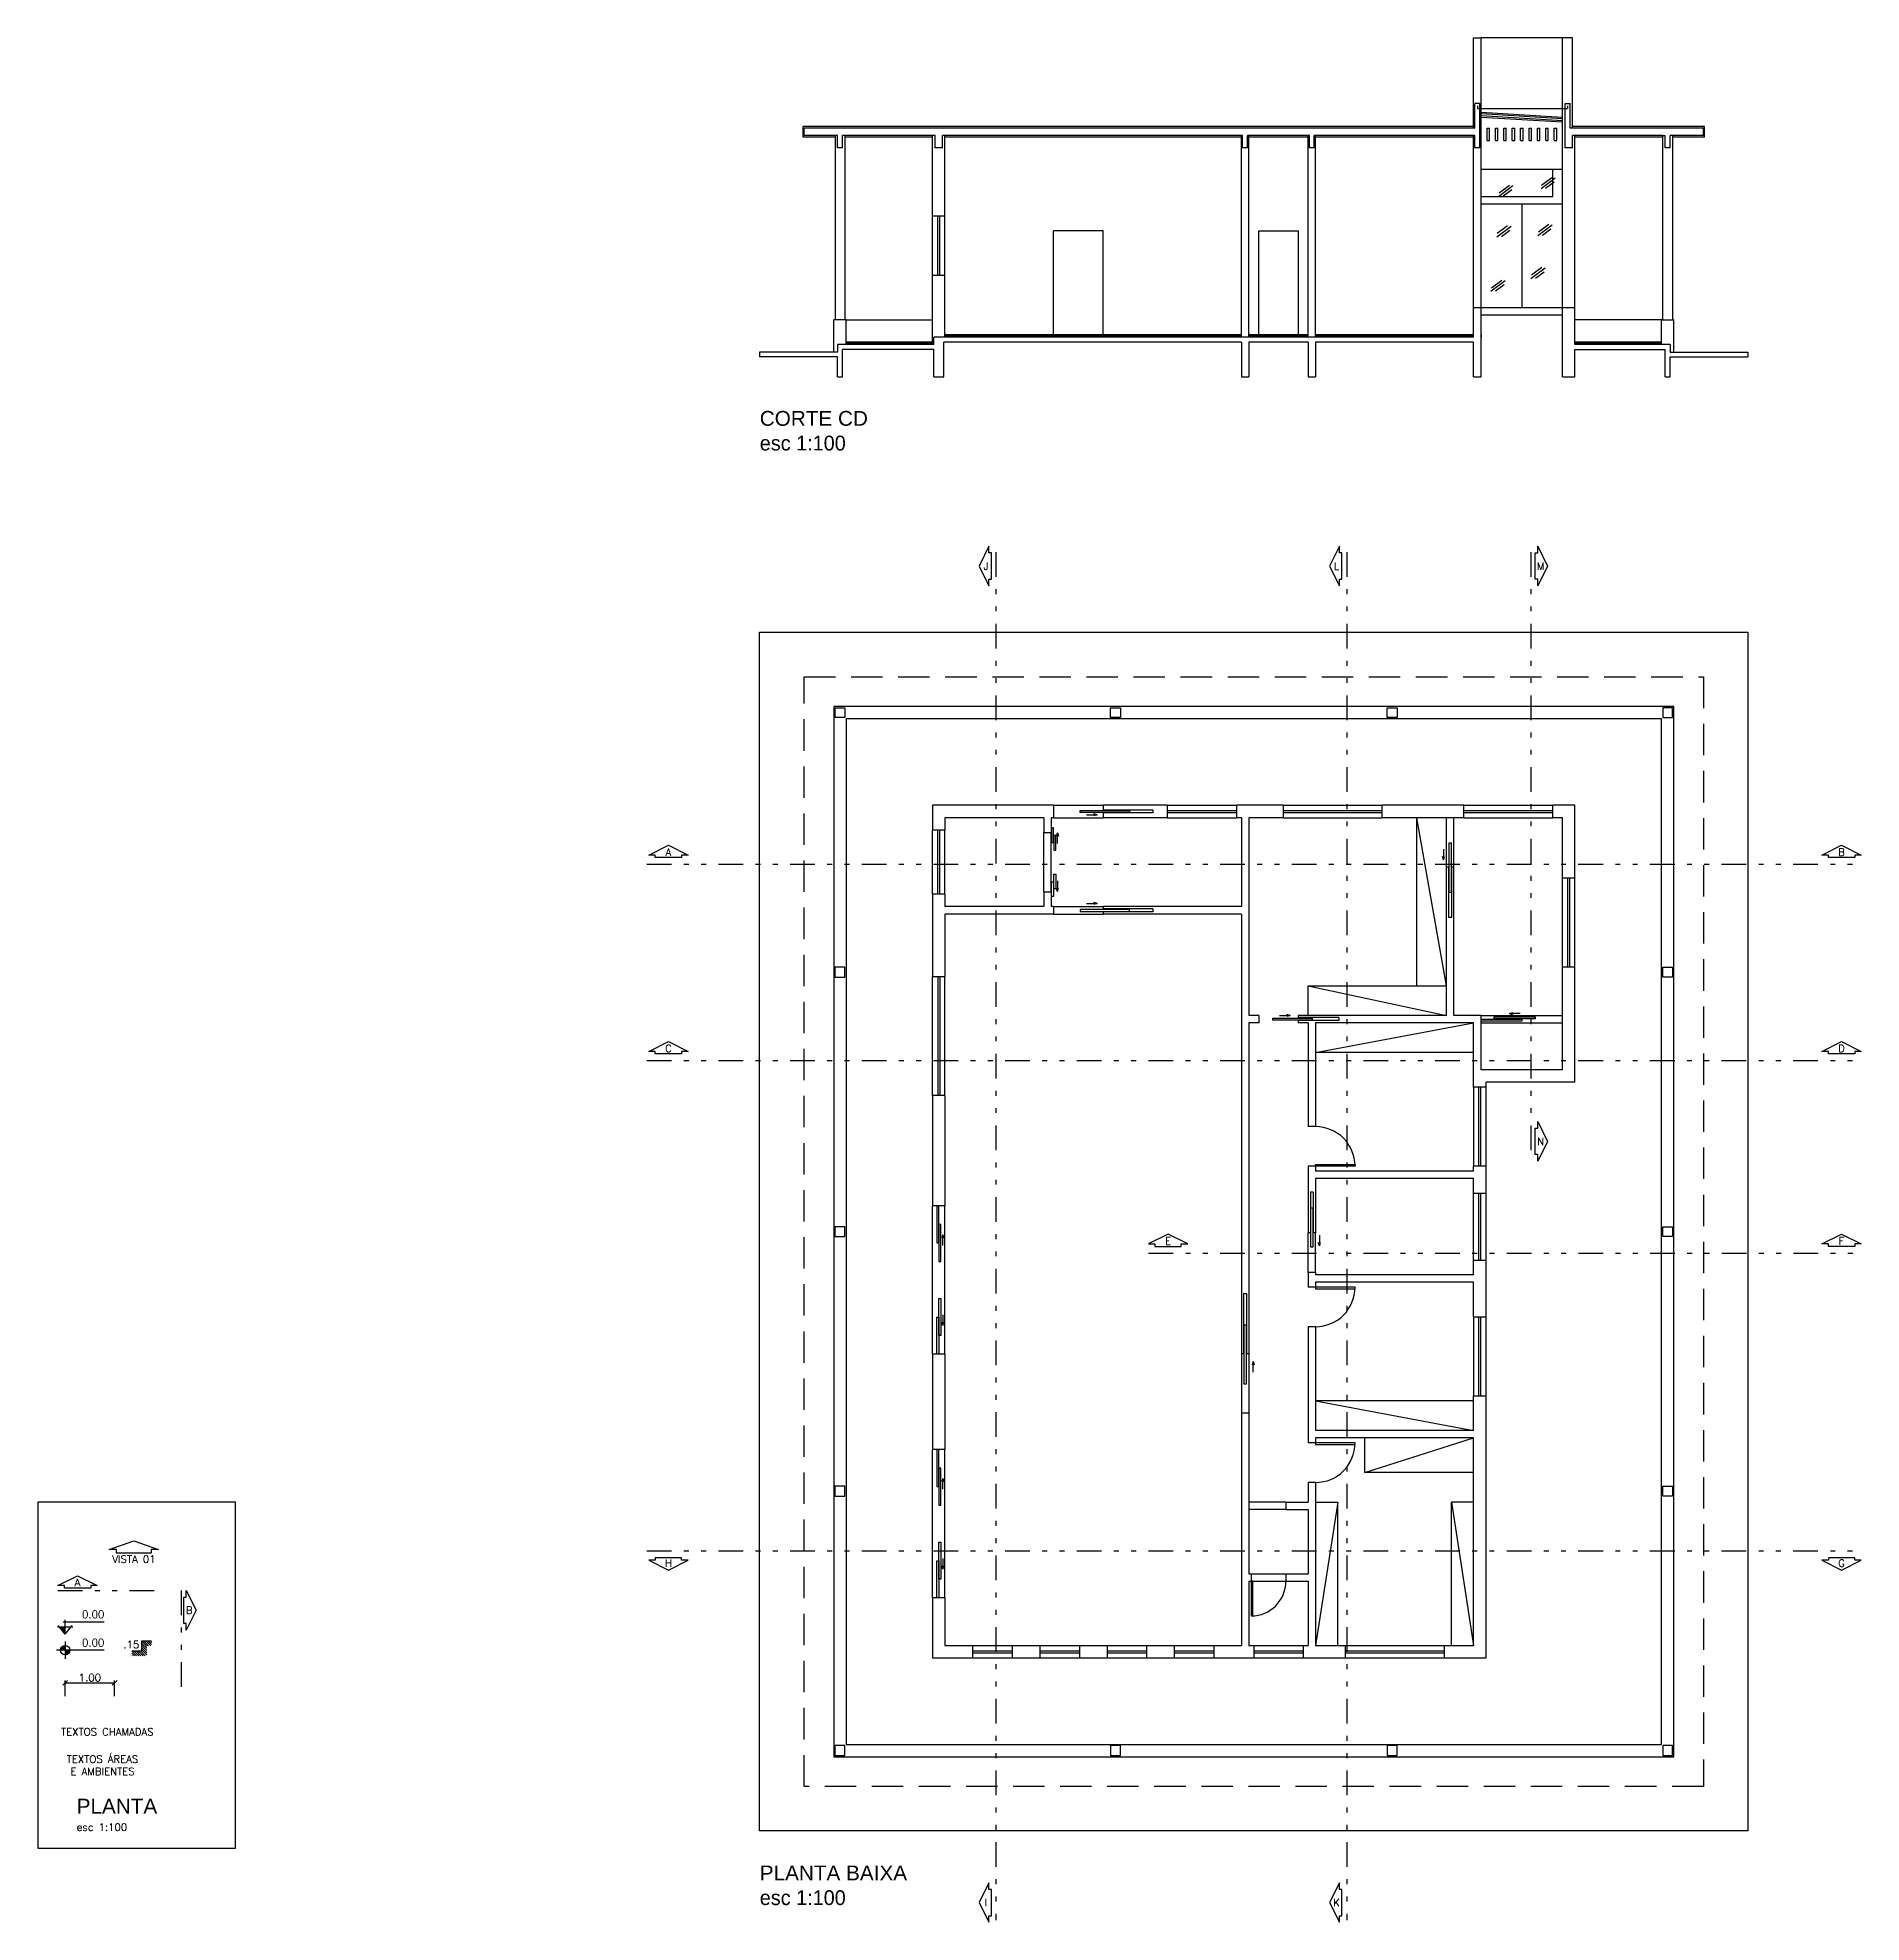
# Model space of a CAD drawing. Header units: millimetres. Extents: x 585.9 to 622.8, y 547.4 to 585.5.
import ezdxf

# ---------------------------------------------------------------- set-up
doc = ezdxf.new("R2010")
doc.units = ezdxf.units.MM
doc.linetypes.add('DIVIDE', pattern=[1.25, 0.5, -0.25, 0, -0.25, 0, -0.25])
doc.linetypes.add('HIDDEN', pattern=[9.525, 6.35, -3.175])
for name, color, linetype in [('ARQ 01', 1, 'Continuous'), ('ARQ 02', 2, 'Continuous'), ('ARQ ESQ1', 1, 'Continuous'), ('ARQ ESQ2', 2, 'Continuous'), ('ARQ-ALVENARIA', 4, 'Continuous'), ('ARQ-COBERTURA', 13, 'Continuous'), ('ARQ-COTAS', 30, 'Continuous'), ('ARQ-ESQ-01', 1, 'Continuous'), ('ARQ-ESQ-02', 2, 'Continuous'), ('ARQ-ESTRUTURA', 6, 'Continuous'), ('ARQ-LINHA-01', 1, 'Continuous'), ('ARQ-LINHA-02', 2, 'Continuous'), ('ARQ-LINHA-06', 6, 'Continuous'), ('ARQ-LINHACORTE', 3, 'DIVIDE'), ('ARQ-MUROS', 17, 'Continuous'), ('ARQ-MÓVEIS', 170, 'Continuous'), ('ARQ-NIVEL', 1, 'Continuous'), ('ARQ-PAISAGISMO', 94, 'Continuous'), ('ARQ-PISO', 8, 'Continuous'), ('ARQ-PROJ-01', 1, 'HIDDEN'), ('ARQ-TEXTO2', 2, 'Continuous'), ('ARQ-TEXTO3', 3, 'Continuous'), ('ARQ-TEXTO4', 4, 'Continuous')]:
    doc.layers.add(name, color=color, linetype=linetype)
doc.styles.add('ROMANS', font='romans.shx')
doc.dimstyles.new('1-100', dxfattribs={"dimtxt": 0.15, "dimasz": 0.1, "dimexe": 0.05, "dimexo": 0.1, "dimgap": 0.03, "dimtad": 1, "dimzin": 5, "dimdsep": 46, "dimtxsty": 'ROMANS', "dimblk": 'OBLIQUE', "dimcen": 0, "dimclrd": 256, "dimclre": 256, "dimclrt": 2, "dimadec": 0, "dimazin": 0, "dimtfac": 1, "dimtofl": 0, "dimtmove": 2, "dimatfit": 3, "dimfxl": 0.04, "dimtolj": 1, "dimtzin": 1, "dimarcsym": 0})

# ---------------------------------------------------------------- blocks, each defined once
blk = doc.blocks.new('_Oblique')
at = {"color": 0, "linetype": 'ByBlock', "lineweight": -2}
blk.add_line((-0.5, -0.5), (0.5, 0.5), dxfattribs=at)
blk = doc.blocks.new('*D15')
at = {"layer": 'ARQ-COTAS', "lineweight": -2}
for p, q in [((586.468, 551.929), (586.468, 552.248)), ((586.468, 552.198), (587.468, 552.198)), ((587.468, 551.929), (587.468, 552.248))]:
    blk.add_line(p, q, dxfattribs=at)
at = {"layer": 'DEFPOINTS', "color": 0}
for p in [(587.468, 552.198), (586.468, 551.829), (587.468, 551.829)]:
    blk.add_point(p, dxfattribs=at)
at = {"layer": 'ARQ-COTAS', "lineweight": -2, "xscale": 0.1, "yscale": 0.1, "zscale": 0.1, "rotation": 180}
blk.add_blockref('_Oblique', (586.468, 552.198), dxfattribs=at)
at = {"layer": 'ARQ-COTAS', "lineweight": -2, "xscale": 0.1, "yscale": 0.1, "zscale": 0.1}
blk.add_blockref('_Oblique', (587.468, 552.198), dxfattribs=at)
at = {"layer": 'ARQ-COTAS', "color": 2, "insert": (586.968, 552.303), "char_height": 0.15, "attachment_point": 5, "style": 'ROMANS'}
blk.add_mtext('\\A1;1.00', dxfattribs=at)
blk = doc.blocks.new('A$C4D0E081D')
at = {"layer": 'ARQ-NIVEL'}
h = blk.add_hatch(dxfattribs=at)
h.set_pattern_fill('ANSI31', color=8, scale=0.25, angle=90, style=0)
h.set_pattern_definition([(135, (-18.381433, -69.158416), (-0.022097087, -0.022097087), [])])
h.paths.add_polyline_path([(0.4, 0.3), (0.2, 0.3), (0.2, 0.1), (0, 0.1), (0, 0), (0.3, 0), (0.3, 0.2), (0.4, 0.2)])
at = {"layer": 'ARQ-NIVEL', "color": 2}
blk.add_lwpolyline([(0, 0.1), (0.2, 0.1), (0.2, 0.3), (0.4, 0.3)], dxfattribs=at)
blk = doc.blocks.new('nivel planta')
at = {"layer": 'ARQ-NIVEL', "color": 1}
for p, q in [((0, 0), (-0.969, 0)), ((-0.884, 0.007), (-0.791, 0.007)), ((-0.883, 0.015), (-0.791, 0.015)), ((-0.882, 0.023), (-0.791, 0.023)), ((-0.88, 0.03), (-0.791, 0.03)), ((-0.876, 0.038), (-0.791, 0.038)), ((-0.873, 0.046), (-0.791, 0.046)), ((-0.868, 0.054), (-0.791, 0.054)), ((-0.861, 0.062), (-0.791, 0.062)), ((-0.854, 0.069), (-0.791, 0.069)), ((-0.844, 0.077), (-0.791, 0.077)), ((-0.83, 0.085), (-0.791, 0.085)), ((-0.791, 0.174), (-0.791, -0.179)), ((-0.791, -0.001), (-0.697, -0.001)), ((-0.791, -0.009), (-0.698, -0.009)), ((-0.791, -0.016), (-0.699, -0.016)), ((-0.791, -0.024), (-0.7, -0.024)), ((-0.791, -0.032), (-0.703, -0.032)), ((-0.791, -0.04), (-0.706, -0.04)), ((-0.791, -0.048), (-0.71, -0.048)), ((-0.791, -0.056), (-0.715, -0.056)), ((-0.791, -0.063), (-0.722, -0.063)), ((-0.791, -0.071), (-0.73, -0.071)), ((-0.791, -0.079), (-0.74, -0.079)), ((-0.791, -0.087), (-0.755, -0.087))]:
    blk.add_line(p, q, dxfattribs=at)
blk.add_circle((-0.791, 0), 0.0937, dxfattribs=at)
blk = doc.blocks.new('nivel corte')
at = {"color": 1}
for p, q in [((-0.155, 0.15), (0.155, 0.15)), ((0, 0), (-0.144, 0.174)), ((0, 0.141), (-0.117, 0.141)), ((0, 0.131), (-0.109, 0.131)), ((0, 0.122), (-0.101, 0.122)), ((0, 0.113), (-0.093, 0.113)), ((0, 0.103), (-0.086, 0.103)), ((0, 0.094), (-0.078, 0.094)), ((0, 0.084), (-0.07, 0.084)), ((0, 0.075), (-0.062, 0.075)), ((0, 0.066), (-0.054, 0.066)), ((0, 0.056), (-0.047, 0.056)), ((0, 0.047), (-0.039, 0.047)), ((-0.038, 0.249), (0.791, 0.249)), ((0, 0.038), (-0.031, 0.038)), ((0, 0.028), (-0.023, 0.028)), ((0, 0.019), (-0.016, 0.019)), ((0, 0.009), (-0.008, 0.009)), ((0, 0), (0, 0.287)), ((0, 0), (0.144, 0.174))]:
    blk.add_line(p, q, dxfattribs=at)
blk = doc.blocks.new('Porta_Abrir_80_Esquerda')
at = {"layer": 'ARQ 01'}
blk.add_arc((0, 0), 0.8, 0, 90, dxfattribs=at)
at = {"layer": 'ARQ 02'}
blk.add_lwpolyline([(0, 0), (0.03, 0), (0.03, 0.8), (0, 0.8)], close=True, dxfattribs=at)
blk = doc.blocks.new('Porta_Abrir_80_Direita')
at = {"layer": 'ARQ 01'}
blk.add_arc((0, 0), 0.8, 90, 180, dxfattribs=at)
at = {"layer": 'ARQ 02'}
blk.add_lwpolyline([(0, 0), (-0.03, 0), (-0.03, 0.8), (0, 0.8)], close=True, dxfattribs=at)

msp = doc.modelspace()

# ---------------------------------------------------------------- linework, layer by layer
msp.add_lwpolyline([(585.912, 548.85), (589.912, 548.85), (589.912, 555.85), (585.912, 555.85)], close=True)
at = {"layer": 'ARQ ESQ1'}
for p, q in [((615.122, 583.978), (616.772, 583.878)), ((615.122, 583.878), (616.772, 583.779)), ((607.139, 569.76), (607.355, 569.76)), ((607.355, 569.76), (607.288, 569.781)), ((607.355, 569.76), (607.288, 569.739)), ((606.547, 569.395), (606.526, 569.328)), ((606.547, 569.395), (606.526, 569.328)), ((606.547, 569.179), (606.547, 569.395)), ((606.547, 569.395), (606.569, 569.328)), ((606.547, 569.179), (606.547, 569.395)), ((606.547, 569.395), (606.569, 569.328)), ((614.363, 568.851), (614.342, 568.917)), ((614.363, 569.066), (614.363, 568.851)), ((614.363, 568.851), (614.384, 568.917)), ((606.547, 568.209), (606.526, 568.276)), ((606.547, 568.209), (606.526, 568.276)), ((606.547, 568.425), (606.547, 568.209)), ((606.547, 568.425), (606.547, 568.209)), ((606.547, 568.209), (606.569, 568.276)), ((606.547, 568.209), (606.569, 568.276)), ((607.139, 567.967), (607.355, 567.967)), ((607.355, 567.967), (607.288, 567.988)), ((607.355, 567.967), (607.288, 567.946)), ((611.042, 565.7), (611.258, 565.7)), ((611.258, 565.7), (611.191, 565.721)), ((611.258, 565.7), (611.191, 565.679)), ((615.695, 565.737), (615.762, 565.758)), ((615.911, 565.737), (615.695, 565.737)), ((615.695, 565.737), (615.762, 565.716)), ((604.229, 561.265), (604.208, 561.198)), ((604.229, 561.049), (604.229, 561.265)), ((604.229, 561.265), (604.25, 561.198)), ((611.849, 561.04), (611.828, 561.106)), ((611.849, 561.04), (611.828, 561.106)), ((611.849, 561.255), (611.849, 561.04)), ((611.849, 561.255), (611.849, 561.04)), ((611.849, 561.04), (611.87, 561.106)), ((611.849, 561.04), (611.87, 561.106)), ((604.229, 559.429), (604.208, 559.496)), ((604.229, 559.645), (604.229, 559.429)), ((604.229, 559.429), (604.25, 559.496)), ((610.512, 558.697), (610.491, 558.63)), ((610.512, 558.697), (610.491, 558.63)), ((610.512, 558.697), (610.533, 558.63)), ((610.512, 558.481), (610.512, 558.697)), ((610.512, 558.697), (610.533, 558.63)), ((610.512, 558.481), (610.512, 558.697)), ((604.229, 556.335), (604.208, 556.268)), ((604.229, 556.119), (604.229, 556.335)), ((604.229, 556.335), (604.25, 556.268)), ((604.229, 554.499), (604.208, 554.566)), ((604.229, 554.715), (604.229, 554.499)), ((604.229, 554.499), (604.25, 554.566))]:
    msp.add_line(p, q, dxfattribs=at)
at = {"layer": 'ARQ ESQ2'}
for p, q in [((615.122, 583.948), (616.772, 583.848)), ((615.122, 583.908), (616.772, 583.808)), ((615.122, 582.123), (616.772, 582.123)), ((615.947, 582.123), (615.947, 580.023))]:
    msp.add_line(p, q, dxfattribs=at)
msp.add_lwpolyline([(610.622, 579.473), (610.622, 581.573), (611.422, 581.573), (611.422, 579.473)], dxfattribs=at)
for points in [[(607.007, 569.807), (607.007, 569.847), (608.007, 569.847), (608.007, 569.807)], [(606.428, 569.498), (606.428, 569.198), (606.468, 569.198), (606.468, 569.498)], [(606.478, 569.343), (606.478, 569.043), (606.518, 569.043), (606.518, 569.343)], [(614.477, 568.19), (614.477, 569.19), (614.517, 569.19), (614.517, 568.19)], [(606.478, 568.261), (606.478, 568.561), (606.518, 568.561), (606.518, 568.261)], [(606.428, 568.106), (606.428, 568.406), (606.468, 568.406), (606.468, 568.106)], [(607.007, 567.847), (607.007, 567.807), (608.007, 567.807), (608.007, 567.847)], [(610.907, 565.607), (610.907, 565.647), (611.707, 565.647), (611.707, 565.607)], [(615.122, 565.584), (615.122, 565.624), (615.947, 565.624), (615.947, 565.584)], [(615.389, 565.632), (615.389, 565.672), (616.214, 565.672), (616.214, 565.632)], [(604.107, 561.847), (604.107, 561.097), (604.147, 561.097), (604.147, 561.847)], [(611.677, 561.01), (611.677, 561.81), (611.717, 561.81), (611.717, 561.01)], [(604.147, 561.472), (604.147, 560.722), (604.187, 560.722), (604.187, 561.472)], [(604.147, 559.222), (604.147, 559.972), (604.187, 559.972), (604.187, 559.222)], [(604.107, 558.847), (604.107, 559.597), (604.147, 559.597), (604.147, 558.847)], [(610.327, 558.242), (610.327, 559.442), (610.367, 559.442), (610.367, 558.242)], [(604.107, 556.917), (604.107, 556.167), (604.147, 556.167), (604.147, 556.917)], [(604.147, 556.542), (604.147, 555.792), (604.187, 555.792), (604.187, 556.542)], [(604.147, 554.292), (604.147, 555.042), (604.187, 555.042), (604.187, 554.292)], [(604.107, 553.917), (604.107, 554.667), (604.147, 554.667), (604.147, 553.917)]]:
    msp.add_lwpolyline(points, close=True, dxfattribs=at)
at = {"layer": 'ARQ-ALVENARIA'}
for p, q in [((614.972, 583.653), (614.972, 585.483)), ((614.972, 585.483), (615.122, 585.483)), ((615.122, 580.023), (615.122, 585.483)), ((616.772, 580.023), (616.772, 585.483)), ((616.972, 585.483), (616.772, 585.483)), ((616.972, 583.653), (616.972, 585.483)), ((604.022, 581.873), (604.022, 583.503)), ((604.272, 581.873), (604.272, 583.503)), ((610.272, 579.423), (610.272, 583.503)), ((610.422, 579.423), (610.422, 583.503)), ((611.622, 579.423), (611.622, 583.503)), ((611.772, 579.423), (611.772, 583.503)), ((614.972, 580.023), (614.972, 583.503)), ((617.022, 580.023), (617.022, 583.503)), ((604.272, 581.873), (604.022, 581.873)), ((604.022, 579.273), (604.022, 580.673)), ((604.272, 580.673), (604.022, 580.673)), ((604.272, 579.423), (604.272, 580.673)), ((602.022, 579.123), (602.022, 579.773)), ((602.272, 579.773), (602.022, 579.773)), ((602.272, 579.273), (602.272, 579.773)), ((618.772, 579.773), (619.022, 579.773)), ((618.772, 579.273), (618.772, 579.773)), ((619.022, 579.123), (619.022, 579.773)), ((604.022, 569.952), (604.022, 569.452)), ((606.472, 569.952), (604.022, 569.952)), ((604.272, 569.702), (604.272, 569.452)), ((606.272, 569.702), (604.272, 569.702)), ((606.272, 569.702), (606.272, 569.402)), ((606.422, 569.702), (606.422, 569.402)), ((606.472, 569.702), (606.422, 569.702)), ((606.472, 569.952), (606.472, 569.702)), ((607.472, 569.952), (607.472, 569.857)), ((608.772, 569.952), (607.472, 569.952)), ((608.482, 569.857), (607.472, 569.857)), ((608.482, 569.797), (607.472, 569.797)), ((607.472, 569.797), (607.472, 569.702)), ((608.772, 569.702), (607.472, 569.702)), ((608.482, 569.857), (608.482, 569.797)), ((608.772, 569.952), (608.772, 569.702)), ((610.172, 569.952), (610.172, 569.702)), ((611.122, 569.952), (610.172, 569.952)), ((610.272, 569.702), (610.172, 569.702)), ((610.272, 569.702), (610.272, 567.902)), ((610.422, 569.702), (610.422, 565.702)), ((611.122, 569.702), (610.422, 569.702)), ((611.122, 569.702), (611.122, 569.952)), ((613.122, 569.702), (613.122, 569.952)), ((614.772, 569.952), (613.122, 569.952)), ((614.772, 569.702), (613.122, 569.702)), ((614.772, 569.702), (614.772, 569.952)), ((617.022, 569.952), (616.572, 569.952)), ((616.572, 569.702), (616.572, 569.952)), ((616.772, 569.702), (616.572, 569.702)), ((616.772, 568.477), (616.772, 569.702)), ((617.022, 568.477), (617.022, 569.952)), ((604.272, 569.452), (604.022, 569.452)), ((606.272, 569.402), (606.422, 569.402)), ((614.422, 565.702), (614.422, 568.702)), ((614.467, 568.702), (614.422, 568.702)), ((614.467, 567.682), (614.467, 568.702)), ((614.572, 568.702), (614.527, 568.702)), ((614.527, 567.682), (614.527, 568.702)), ((614.572, 565.702), (614.572, 568.702)), ((604.272, 568.152), (604.022, 568.152)), ((604.022, 568.152), (604.022, 566.482)), ((604.272, 568.152), (604.272, 567.902)), ((606.272, 568.202), (606.422, 568.202)), ((606.272, 568.202), (606.272, 567.902)), ((606.422, 568.202), (606.422, 567.902)), ((617.022, 568.477), (616.772, 568.477)), ((606.272, 567.902), (604.272, 567.902)), ((606.472, 567.902), (606.422, 567.902)), ((606.472, 567.902), (606.472, 567.752)), ((610.272, 567.902), (607.472, 567.902)), ((607.472, 567.902), (607.472, 567.857)), ((608.482, 567.857), (607.472, 567.857)), ((608.482, 567.797), (607.472, 567.797)), ((607.472, 567.797), (607.472, 567.752)), ((608.482, 567.857), (608.482, 567.797)), ((604.272, 567.752), (604.272, 566.482)), ((606.472, 567.752), (604.272, 567.752)), ((610.272, 567.752), (607.472, 567.752)), ((610.272, 567.752), (610.272, 558.858)), ((614.527, 567.682), (614.467, 567.682)), ((616.772, 564.602), (616.772, 566.677)), ((617.022, 566.677), (616.772, 566.677)), ((617.022, 564.352), (617.022, 566.677)), ((604.272, 566.482), (604.022, 566.482)), ((610.622, 565.702), (610.422, 565.702)), ((610.422, 565.552), (610.422, 558.858)), ((610.622, 565.552), (610.422, 565.552)), ((610.622, 565.702), (610.622, 565.552)), ((614.422, 565.702), (611.422, 565.702)), ((611.422, 565.702), (611.422, 565.657)), ((612.242, 565.657), (611.422, 565.657)), ((612.242, 565.597), (611.422, 565.597)), ((611.422, 565.597), (611.422, 565.552)), ((611.622, 565.552), (611.422, 565.552)), ((611.622, 565.552), (611.622, 563.452)), ((611.772, 565.552), (611.772, 563.452)), ((614.972, 565.552), (611.772, 565.552)), ((612.242, 565.657), (612.242, 565.597)), ((615.122, 565.702), (614.572, 565.702)), ((614.972, 564.252), (614.972, 565.552)), ((615.122, 564.602), (615.122, 565.702)), ((616.772, 564.602), (615.122, 564.602)), ((617.022, 564.352), (615.222, 564.352)), ((615.222, 564.252), (615.222, 564.352)), ((604.272, 564.082), (604.022, 564.082)), ((604.022, 564.082), (604.022, 561.847)), ((604.272, 564.082), (604.272, 561.847)), ((615.222, 564.252), (614.972, 564.252)), ((611.772, 563.452), (611.622, 563.452)), ((611.772, 562.652), (611.622, 562.652)), ((611.622, 562.652), (611.622, 561.302)), ((611.772, 562.652), (611.772, 562.552)), ((614.972, 562.552), (611.772, 562.552)), ((614.972, 562.552), (614.972, 562.652)), ((615.222, 562.652), (614.972, 562.652)), ((615.222, 562.102), (615.222, 562.652)), ((611.722, 562.122), (611.672, 562.122)), ((611.672, 562.122), (611.672, 561.302)), ((611.722, 562.122), (611.722, 561.302)), ((614.972, 562.402), (611.772, 562.402)), ((611.772, 562.402), (611.772, 561.302)), ((614.972, 562.102), (614.972, 562.402)), ((614.972, 562.102), (615.222, 562.102)), ((604.272, 561.847), (604.022, 561.847)), ((611.672, 561.302), (611.622, 561.302)), ((611.772, 561.302), (611.722, 561.302)), ((614.972, 560.452), (614.972, 560.752)), ((614.972, 560.752), (615.222, 560.752)), ((615.222, 559.602), (615.222, 560.752)), ((611.772, 560.502), (611.622, 560.502)), ((611.622, 560.502), (611.622, 560.202)), ((611.772, 560.202), (611.622, 560.202)), ((611.772, 560.502), (611.772, 560.452)), ((614.972, 560.452), (611.772, 560.452)), ((614.972, 560.302), (611.772, 560.302)), ((611.772, 560.302), (611.772, 560.202)), ((614.972, 559.602), (614.972, 560.302)), ((610.317, 560.078), (610.377, 560.078)), ((610.317, 560.078), (610.317, 558.858)), ((610.377, 560.078), (610.377, 558.858)), ((611.772, 559.402), (611.622, 559.402)), ((611.622, 559.402), (611.622, 557.052)), ((611.772, 559.402), (611.772, 557.302)), ((614.972, 559.602), (615.222, 559.602)), ((604.272, 558.847), (604.022, 558.847)), ((604.022, 558.847), (604.022, 556.917)), ((604.272, 558.847), (604.272, 556.917)), ((610.272, 558.858), (610.317, 558.858)), ((610.377, 558.858), (610.422, 558.858)), ((614.972, 557.302), (614.972, 558.002)), ((614.972, 558.002), (615.222, 558.002)), ((615.222, 552.702), (615.222, 558.002)), ((610.272, 557.658), (610.422, 557.658)), ((610.272, 557.658), (610.272, 552.952)), ((610.422, 557.658), (610.422, 554.402)), ((614.972, 557.302), (611.772, 557.302)), ((614.972, 557.152), (611.772, 557.152)), ((611.772, 557.152), (611.772, 557.052)), ((614.972, 552.952), (614.972, 557.152)), ((604.272, 556.917), (604.022, 556.917)), ((611.772, 557.052), (611.622, 557.052)), ((611.772, 556.252), (611.622, 556.252)), ((611.622, 556.252), (611.622, 555.852)), ((611.772, 556.252), (611.772, 552.952)), ((611.172, 555.852), (611.172, 555.702)), ((611.172, 555.852), (611.622, 555.852)), ((611.172, 555.702), (611.622, 555.702)), ((611.622, 555.702), (611.622, 554.402)), ((610.422, 554.402), (610.472, 554.402)), ((610.422, 554.252), (610.472, 554.252)), ((610.422, 554.252), (610.422, 552.952)), ((610.472, 554.402), (610.472, 554.252)), ((611.172, 554.402), (611.622, 554.402)), ((611.172, 554.402), (611.172, 554.252)), ((611.172, 554.252), (611.622, 554.252)), ((611.622, 554.252), (611.622, 552.952)), ((604.272, 553.917), (604.022, 553.917)), ((604.022, 553.917), (604.022, 552.702)), ((604.272, 553.917), (604.272, 552.952)), ((604.272, 552.952), (604.832, 552.952)), ((604.832, 552.952), (604.832, 552.702)), ((605.632, 552.952), (605.632, 552.702)), ((605.632, 552.952), (606.192, 552.952)), ((606.192, 552.952), (606.192, 552.702)), ((606.992, 552.952), (606.992, 552.702)), ((606.992, 552.952), (607.552, 552.952)), ((607.552, 552.952), (607.552, 552.702)), ((608.352, 552.952), (608.352, 552.702)), ((608.352, 552.952), (608.912, 552.952)), ((608.912, 552.952), (608.912, 552.702)), ((609.712, 552.952), (609.712, 552.702)), ((609.712, 552.952), (610.272, 552.952)), ((610.422, 552.952), (610.522, 552.952)), ((610.522, 552.952), (610.522, 552.702)), ((611.522, 552.952), (611.522, 552.702)), ((611.522, 552.952), (611.622, 552.952)), ((611.772, 552.952), (612.372, 552.952)), ((612.372, 552.952), (612.372, 552.702)), ((614.372, 552.952), (614.372, 552.702)), ((614.372, 552.952), (614.972, 552.952)), ((604.022, 552.702), (604.832, 552.702)), ((605.632, 552.702), (606.192, 552.702)), ((606.992, 552.702), (607.552, 552.702)), ((608.352, 552.702), (608.912, 552.702)), ((609.712, 552.702), (610.522, 552.702)), ((611.522, 552.702), (612.372, 552.702)), ((614.372, 552.702), (615.222, 552.702))]:
    msp.add_line(p, q, dxfattribs=at)
for points in [[(602.048, 571.727), (602.048, 571.927), (602.248, 571.927), (602.248, 571.727)], [(607.623, 571.727), (607.623, 571.927), (607.823, 571.927), (607.823, 571.727)], [(613.223, 571.727), (613.223, 571.927), (613.423, 571.927), (613.423, 571.727)], [(618.998, 571.727), (618.998, 571.927), (618.798, 571.927), (618.798, 571.727)]]:
    msp.add_lwpolyline(points, close=True, dxfattribs=at)
for points in [[(602.047, 566.477), (602.247, 566.477), (602.247, 566.677), (602.047, 566.677), (602.047, 566.477)], [(618.997, 566.477), (618.797, 566.477), (618.797, 566.677), (618.997, 566.677), (618.997, 566.477)], [(602.047, 561.227), (602.247, 561.227), (602.247, 561.427), (602.047, 561.427), (602.047, 561.227)], [(618.997, 561.227), (618.797, 561.227), (618.797, 561.427), (618.997, 561.427), (618.997, 561.227)], [(602.047, 555.977), (602.247, 555.977), (602.247, 556.177), (602.047, 556.177), (602.047, 555.977)], [(618.997, 555.977), (618.797, 555.977), (618.797, 556.177), (618.997, 556.177), (618.997, 555.977)], [(602.047, 550.727), (602.247, 550.727), (602.247, 550.927), (602.047, 550.927), (602.047, 550.727)], [(607.622, 550.727), (607.822, 550.727), (607.822, 550.927), (607.622, 550.927), (607.622, 550.727)], [(613.222, 550.727), (613.422, 550.727), (613.422, 550.927), (613.222, 550.927), (613.222, 550.727)], [(618.997, 550.727), (618.997, 550.927), (618.797, 550.927), (618.797, 550.727), (618.997, 550.727)]]:
    msp.add_lwpolyline(points, dxfattribs=at)
at = {"layer": 'ARQ-ESQ-01'}
for p, q in [((604.022, 580.673), (604.022, 581.873)), ((604.272, 580.673), (604.272, 581.873)), ((608.772, 569.952), (610.172, 569.952)), ((608.772, 569.702), (610.172, 569.702)), ((611.122, 569.952), (613.122, 569.952)), ((611.122, 569.702), (613.122, 569.702)), ((614.772, 569.952), (616.572, 569.952)), ((614.772, 569.702), (616.572, 569.702)), ((604.022, 568.152), (604.022, 569.452)), ((604.272, 568.152), (604.272, 569.452)), ((616.772, 566.677), (616.772, 568.477)), ((617.022, 566.677), (617.022, 568.477)), ((604.022, 564.082), (604.022, 566.482)), ((604.272, 564.082), (604.272, 566.482)), ((614.972, 564.252), (614.972, 562.652)), ((615.222, 562.652), (615.222, 564.252)), ((614.972, 560.752), (614.972, 562.102)), ((615.222, 560.752), (615.222, 562.102)), ((614.972, 559.602), (614.972, 558.002)), ((615.222, 558.002), (615.222, 559.602)), ((604.832, 552.952), (605.632, 552.952)), ((606.192, 552.952), (606.992, 552.952)), ((607.552, 552.952), (608.352, 552.952)), ((608.912, 552.952), (609.712, 552.952)), ((610.522, 552.952), (611.522, 552.952)), ((612.372, 552.952), (614.372, 552.952)), ((604.832, 552.702), (605.632, 552.702)), ((606.192, 552.702), (606.992, 552.702)), ((607.552, 552.702), (608.352, 552.702)), ((608.912, 552.702), (609.712, 552.702)), ((610.522, 552.702), (611.522, 552.702)), ((612.372, 552.702), (614.372, 552.702))]:
    msp.add_line(p, q, dxfattribs=at)
msp.add_arc((610.472, 554.252), 0.7, 270, 0, dxfattribs=at)
at = {"layer": 'ARQ-ESQ-02'}
for p, q in [((604.127, 580.673), (604.127, 581.873)), ((604.167, 580.673), (604.167, 581.873)), ((606.472, 579.473), (606.472, 581.573)), ((607.472, 581.573), (606.472, 581.573)), ((607.472, 579.473), (607.472, 581.573)), ((608.772, 569.847), (610.172, 569.847)), ((608.772, 569.807), (610.172, 569.807)), ((611.122, 569.847), (613.122, 569.847)), ((611.122, 569.807), (613.122, 569.807)), ((614.772, 569.847), (616.572, 569.847)), ((614.772, 569.807), (616.572, 569.807)), ((604.127, 568.152), (604.127, 569.452)), ((604.167, 568.152), (604.167, 569.452)), ((616.877, 566.677), (616.877, 568.477)), ((616.917, 566.677), (616.917, 568.477)), ((604.127, 566.482), (604.127, 564.082)), ((604.167, 566.482), (604.167, 564.082)), ((615.077, 562.652), (615.077, 564.252)), ((615.117, 562.652), (615.117, 564.252)), ((615.077, 560.752), (615.077, 562.102)), ((615.117, 560.752), (615.117, 562.102)), ((615.077, 558.002), (615.077, 559.602)), ((615.117, 558.002), (615.117, 559.602)), ((604.832, 552.847), (605.632, 552.847)), ((604.832, 552.807), (605.632, 552.807)), ((606.192, 552.847), (606.992, 552.847)), ((606.192, 552.807), (606.992, 552.807)), ((607.552, 552.847), (608.352, 552.847)), ((607.552, 552.807), (608.352, 552.807)), ((608.912, 552.847), (609.712, 552.847)), ((608.912, 552.807), (609.712, 552.807)), ((610.522, 552.847), (611.522, 552.847)), ((610.522, 552.807), (611.522, 552.807)), ((612.372, 552.847), (614.372, 552.847)), ((612.372, 552.807), (614.372, 552.807))]:
    msp.add_line(p, q, dxfattribs=at)
msp.add_lwpolyline([(610.472, 554.252), (610.472, 553.552), (610.502, 553.552), (610.502, 554.252), (610.472, 554.252)], dxfattribs=at)
at = {"layer": 'ARQ-ESTRUTURA'}
for p, q in [((615.097, 584.153), (614.997, 584.153)), ((614.997, 583.653), (614.997, 584.153)), ((615.097, 583.253), (615.097, 584.153)), ((616.822, 583.253), (616.822, 584.153)), ((616.822, 584.153), (616.922, 584.153)), ((616.922, 583.653), (616.922, 584.153)), ((615.047, 584.103), (615.047, 584.053)), ((616.872, 584.103), (616.872, 584.053)), ((601.422, 583.503), (601.422, 583.653)), ((614.997, 583.653), (601.422, 583.653)), ((602.098, 583.503), (601.422, 583.503)), ((602.098, 583.253), (602.098, 583.503)), ((602.198, 583.253), (602.198, 583.503)), ((604.072, 583.503), (602.198, 583.503)), ((604.072, 583.253), (604.072, 583.503)), ((610.297, 583.503), (604.222, 583.503)), ((604.222, 583.253), (604.222, 583.503)), ((610.297, 583.253), (610.297, 583.503)), ((610.397, 583.253), (610.397, 583.503)), ((611.647, 583.503), (610.397, 583.503)), ((611.647, 583.253), (611.647, 583.503)), ((614.997, 583.503), (611.747, 583.503)), ((611.747, 583.253), (611.747, 583.503)), ((614.997, 583.253), (614.997, 583.503)), ((615.242, 583.653), (615.292, 583.653)), ((615.242, 583.403), (615.242, 583.653)), ((615.242, 583.403), (615.292, 583.403)), ((615.292, 583.403), (615.292, 583.653)), ((615.412, 583.653), (615.462, 583.653)), ((615.412, 583.403), (615.412, 583.653)), ((615.412, 583.653), (615.462, 583.653)), ((615.412, 583.403), (615.412, 583.653)), ((615.412, 583.403), (615.462, 583.403)), ((615.412, 583.403), (615.462, 583.403)), ((615.462, 583.403), (615.462, 583.653)), ((615.462, 583.403), (615.462, 583.653)), ((615.582, 583.653), (615.632, 583.653)), ((615.582, 583.403), (615.582, 583.653)), ((615.582, 583.653), (615.632, 583.653)), ((615.582, 583.403), (615.582, 583.653)), ((615.582, 583.403), (615.632, 583.403)), ((615.582, 583.403), (615.632, 583.403)), ((615.632, 583.403), (615.632, 583.653)), ((615.632, 583.403), (615.632, 583.653)), ((615.752, 583.653), (615.802, 583.653)), ((615.752, 583.403), (615.752, 583.653)), ((615.752, 583.653), (615.802, 583.653)), ((615.752, 583.403), (615.752, 583.653)), ((615.752, 583.403), (615.802, 583.403)), ((615.752, 583.403), (615.802, 583.403)), ((615.802, 583.403), (615.802, 583.653)), ((615.802, 583.403), (615.802, 583.653)), ((615.922, 583.653), (615.972, 583.653)), ((615.922, 583.403), (615.922, 583.653)), ((615.922, 583.653), (615.972, 583.653)), ((615.922, 583.403), (615.922, 583.653)), ((615.922, 583.653), (615.972, 583.653)), ((615.922, 583.403), (615.922, 583.653)), ((615.922, 583.653), (615.972, 583.653)), ((615.922, 583.403), (615.922, 583.653)), ((615.922, 583.653), (615.972, 583.653)), ((615.922, 583.403), (615.922, 583.653)), ((615.922, 583.653), (615.972, 583.653)), ((615.922, 583.403), (615.922, 583.653)), ((615.922, 583.403), (615.972, 583.403)), ((615.922, 583.403), (615.972, 583.403)), ((615.922, 583.403), (615.972, 583.403)), ((615.922, 583.403), (615.972, 583.403)), ((615.922, 583.403), (615.972, 583.403)), ((615.922, 583.403), (615.972, 583.403)), ((615.972, 583.403), (615.972, 583.653)), ((615.972, 583.403), (615.972, 583.653)), ((615.972, 583.403), (615.972, 583.653)), ((615.972, 583.403), (615.972, 583.653)), ((615.972, 583.403), (615.972, 583.653)), ((615.972, 583.403), (615.972, 583.653)), ((616.092, 583.653), (616.142, 583.653)), ((616.092, 583.403), (616.092, 583.653)), ((616.092, 583.653), (616.142, 583.653)), ((616.092, 583.403), (616.092, 583.653)), ((616.092, 583.653), (616.142, 583.653)), ((616.092, 583.403), (616.092, 583.653)), ((616.092, 583.653), (616.142, 583.653)), ((616.092, 583.403), (616.092, 583.653)), ((616.092, 583.653), (616.142, 583.653)), ((616.092, 583.403), (616.092, 583.653)), ((616.092, 583.653), (616.142, 583.653)), ((616.092, 583.403), (616.092, 583.653)), ((616.092, 583.403), (616.142, 583.403)), ((616.092, 583.403), (616.142, 583.403)), ((616.092, 583.403), (616.142, 583.403)), ((616.092, 583.403), (616.142, 583.403)), ((616.092, 583.403), (616.142, 583.403)), ((616.092, 583.403), (616.142, 583.403)), ((616.142, 583.403), (616.142, 583.653)), ((616.142, 583.403), (616.142, 583.653)), ((616.142, 583.403), (616.142, 583.653)), ((616.142, 583.403), (616.142, 583.653)), ((616.142, 583.403), (616.142, 583.653)), ((616.142, 583.403), (616.142, 583.653)), ((616.262, 583.653), (616.312, 583.653)), ((616.262, 583.403), (616.262, 583.653)), ((616.262, 583.653), (616.312, 583.653)), ((616.262, 583.403), (616.262, 583.653)), ((616.262, 583.653), (616.312, 583.653)), ((616.262, 583.403), (616.262, 583.653)), ((616.262, 583.653), (616.312, 583.653)), ((616.262, 583.403), (616.262, 583.653)), ((616.262, 583.653), (616.312, 583.653)), ((616.262, 583.403), (616.262, 583.653)), ((616.262, 583.653), (616.312, 583.653)), ((616.262, 583.403), (616.262, 583.653)), ((616.262, 583.403), (616.312, 583.403)), ((616.262, 583.403), (616.312, 583.403)), ((616.262, 583.403), (616.312, 583.403)), ((616.262, 583.403), (616.312, 583.403)), ((616.262, 583.403), (616.312, 583.403)), ((616.262, 583.403), (616.312, 583.403)), ((616.312, 583.403), (616.312, 583.653)), ((616.312, 583.403), (616.312, 583.653)), ((616.312, 583.403), (616.312, 583.653)), ((616.312, 583.403), (616.312, 583.653)), ((616.312, 583.403), (616.312, 583.653)), ((616.312, 583.403), (616.312, 583.653)), ((616.432, 583.653), (616.482, 583.653)), ((616.432, 583.403), (616.432, 583.653)), ((616.432, 583.653), (616.482, 583.653)), ((616.432, 583.403), (616.432, 583.653)), ((616.432, 583.653), (616.482, 583.653)), ((616.432, 583.403), (616.432, 583.653)), ((616.432, 583.653), (616.482, 583.653)), ((616.432, 583.403), (616.432, 583.653)), ((616.432, 583.653), (616.482, 583.653)), ((616.432, 583.403), (616.432, 583.653)), ((616.432, 583.653), (616.482, 583.653)), ((616.432, 583.403), (616.432, 583.653)), ((616.432, 583.403), (616.482, 583.403)), ((616.432, 583.403), (616.482, 583.403)), ((616.432, 583.403), (616.482, 583.403)), ((616.432, 583.403), (616.482, 583.403)), ((616.432, 583.403), (616.482, 583.403)), ((616.432, 583.403), (616.482, 583.403)), ((616.482, 583.403), (616.482, 583.653)), ((616.482, 583.403), (616.482, 583.653)), ((616.482, 583.403), (616.482, 583.653)), ((616.482, 583.403), (616.482, 583.653)), ((616.482, 583.403), (616.482, 583.653)), ((616.482, 583.403), (616.482, 583.653)), ((616.602, 583.653), (616.652, 583.653)), ((616.602, 583.403), (616.602, 583.653)), ((616.602, 583.653), (616.652, 583.653)), ((616.602, 583.403), (616.602, 583.653)), ((616.602, 583.653), (616.652, 583.653)), ((616.602, 583.403), (616.602, 583.653)), ((616.602, 583.653), (616.652, 583.653)), ((616.602, 583.403), (616.602, 583.653)), ((616.602, 583.653), (616.652, 583.653)), ((616.602, 583.403), (616.602, 583.653)), ((616.602, 583.653), (616.652, 583.653)), ((616.602, 583.403), (616.602, 583.653)), ((616.602, 583.403), (616.652, 583.403)), ((616.602, 583.403), (616.652, 583.403)), ((616.602, 583.403), (616.652, 583.403)), ((616.602, 583.403), (616.652, 583.403)), ((616.602, 583.403), (616.652, 583.403)), ((616.602, 583.403), (616.652, 583.403)), ((616.652, 583.403), (616.652, 583.653)), ((616.652, 583.403), (616.652, 583.653)), ((616.652, 583.403), (616.652, 583.653)), ((616.652, 583.403), (616.652, 583.653)), ((616.652, 583.403), (616.652, 583.653)), ((616.652, 583.403), (616.652, 583.653)), ((619.622, 583.653), (616.922, 583.653)), ((618.796, 583.503), (616.972, 583.503)), ((616.972, 583.253), (616.972, 583.503)), ((616.972, 583.253), (616.972, 583.503)), ((618.796, 583.503), (618.846, 583.503)), ((618.846, 583.253), (618.846, 583.503)), ((618.946, 583.253), (618.946, 583.503)), ((618.996, 583.503), (618.946, 583.503)), ((619.622, 583.503), (618.996, 583.503)), ((619.622, 583.503), (619.622, 583.653)), ((602.198, 583.253), (602.098, 583.253)), ((604.222, 583.253), (604.072, 583.253)), ((610.397, 583.253), (610.297, 583.253)), ((611.747, 583.253), (611.647, 583.253)), ((615.097, 583.253), (614.997, 583.253)), ((616.972, 583.253), (616.822, 583.253)), ((618.946, 583.253), (618.846, 583.253)), ((614.972, 579.423), (614.972, 580.023)), ((614.972, 580.023), (615.122, 580.023)), ((615.122, 578.623), (615.122, 580.023)), ((616.772, 578.623), (616.772, 580.023)), ((616.772, 580.023), (617.022, 580.023)), ((617.022, 579.273), (617.022, 580.023)), ((602.098, 579.273), (602.098, 579.123)), ((604.047, 579.273), (602.098, 579.273)), ((614.972, 579.423), (604.047, 579.423)), ((604.047, 579.273), (604.047, 579.423)), ((604.247, 578.623), (604.247, 579.323)), ((610.272, 579.323), (604.247, 579.323)), ((610.272, 579.323), (610.272, 578.623)), ((610.422, 579.323), (610.422, 578.623)), ((611.622, 579.323), (610.422, 579.323)), ((611.622, 579.323), (611.622, 578.623)), ((614.972, 579.323), (611.772, 579.323)), ((611.772, 579.323), (611.772, 578.623)), ((614.972, 578.623), (614.972, 579.323)), ((618.946, 579.273), (617.022, 579.273)), ((618.946, 579.273), (618.946, 579.123)), ((602.098, 579.123), (600.522, 579.123)), ((600.522, 579.123), (600.522, 579.023)), ((602.098, 579.023), (600.522, 579.023)), ((602.098, 578.623), (602.098, 579.023)), ((602.198, 578.623), (602.198, 579.173)), ((604.047, 579.173), (602.198, 579.173)), ((604.047, 578.623), (604.047, 579.173)), ((617.022, 578.623), (617.022, 579.173)), ((617.022, 579.173), (618.846, 579.173)), ((618.846, 578.623), (618.846, 579.173)), ((618.946, 579.123), (620.522, 579.123)), ((618.946, 579.023), (620.522, 579.023)), ((618.946, 578.623), (618.946, 579.023)), ((620.522, 579.123), (620.522, 579.023)), ((602.098, 578.623), (602.198, 578.623)), ((604.047, 578.623), (604.247, 578.623)), ((610.272, 578.623), (610.422, 578.623)), ((611.622, 578.623), (611.772, 578.623)), ((614.972, 578.623), (615.122, 578.623)), ((616.772, 578.623), (617.022, 578.623)), ((618.846, 578.623), (618.946, 578.623))]:
    msp.add_line(p, q, dxfattribs=at)
at = {"layer": 'ARQ-LINHA-01'}
for p, q in [((616.572, 582.273), (616.572, 582.823)), ((615.122, 582.273), (616.572, 582.273))]:
    msp.add_line(p, q, dxfattribs=at)
at = {"layer": 'ARQ-LINHA-02'}
for p, q in [((616.335, 582.429), (616.624, 582.646)), ((616.347, 582.5), (616.555, 582.657)), ((615.478, 582.273), (615.766, 582.49)), ((615.489, 582.344), (615.697, 582.5)), ((615.571, 582.28), (615.744, 582.41)), ((616.429, 582.437), (616.602, 582.566)), ((615.439, 581.454), (615.728, 581.67)), ((615.45, 581.525), (615.659, 581.681)), ((615.532, 581.461), (615.705, 581.591)), ((616.271, 581.481), (616.56, 581.698)), ((616.282, 581.552), (616.491, 581.709)), ((616.364, 581.489), (616.537, 581.619)), ((616.132, 580.612), (616.421, 580.828)), ((616.143, 580.683), (616.352, 580.839)), ((616.225, 580.619), (616.398, 580.749)), ((615.319, 580.352), (615.608, 580.569)), ((615.331, 580.423), (615.539, 580.58)), ((615.413, 580.36), (615.586, 580.489))]:
    msp.add_line(p, q, dxfattribs=at)
at = {"layer": 'ARQ-LINHA-06'}
msp.add_line((615.047, 584.053), (616.872, 584.053), dxfattribs=at)
at = {"layer": 'ARQ-LINHACORTE'}
for p, q in [((605.303, 575.077), (605.303, 547.399)), ((612.408, 575.077), (612.408, 547.399)), ((616.129, 575.077), (616.129, 562.799)), ((598.24, 568.759), (622.813, 568.759)), ((598.24, 564.787), (622.813, 564.787)), ((608.394, 560.892), (622.813, 560.892)), ((598.24, 554.866), (622.813, 554.866)), ((586.318, 554.066), (588.318, 554.066)), ((588.818, 554.066), (588.818, 552.066))]:
    msp.add_line(p, q, dxfattribs=at)
at = {"layer": 'ARQ-LINHACORTE', "linetype": 'ByBlock'}
for points in [[(605.213, 574.525), (605.213, 575.059), (605.163, 575.059), (605.163, 575.192), (604.963, 574.792), (605.163, 574.392), (605.163, 574.525), (605.213, 574.525)], [(612.305, 574.525), (612.305, 575.059), (612.255, 575.059), (612.255, 575.192), (612.055, 574.792), (612.255, 574.392), (612.255, 574.525), (612.305, 574.525)], [(616.219, 574.525), (616.219, 575.059), (616.269, 575.059), (616.269, 575.192), (616.469, 574.792), (616.269, 574.392), (616.269, 574.525), (616.219, 574.525)], [(598.944, 568.895), (598.411, 568.895), (598.411, 568.945), (598.277, 568.945), (598.677, 569.145), (599.077, 568.945), (598.944, 568.945), (598.944, 568.895)], [(622.684, 568.895), (622.15, 568.895), (622.15, 568.945), (622.017, 568.945), (622.417, 569.145), (622.817, 568.945), (622.684, 568.945), (622.684, 568.895)], [(598.944, 564.923), (598.411, 564.923), (598.411, 564.973), (598.277, 564.973), (598.677, 565.173), (599.077, 564.973), (598.944, 564.973), (598.944, 564.923)], [(622.684, 564.923), (622.15, 564.923), (622.15, 564.973), (622.017, 564.973), (622.417, 565.173), (622.817, 564.973), (622.684, 564.973), (622.684, 564.923)], [(616.219, 562.886), (616.219, 563.419), (616.269, 563.419), (616.269, 563.552), (616.469, 563.152), (616.269, 562.752), (616.269, 562.886), (616.219, 562.886)], [(608.523, 561.028), (609.056, 561.028), (609.056, 561.078), (609.189, 561.078), (608.789, 561.278), (608.389, 561.078), (608.523, 561.078), (608.523, 561.028)], [(622.684, 561.028), (622.15, 561.028), (622.15, 561.078), (622.017, 561.078), (622.417, 561.278), (622.817, 561.078), (622.684, 561.078), (622.684, 561.028)], [(588.21, 554.823), (587.51, 554.823), (587.51, 554.898), (587.36, 554.898), (587.86, 555.073), (588.36, 554.898), (588.21, 554.898), (588.21, 554.823)], [(598.944, 554.73), (598.411, 554.73), (598.411, 554.68), (598.277, 554.68), (598.677, 554.48), (599.077, 554.68), (598.944, 554.68), (598.944, 554.73)], [(622.684, 554.73), (622.15, 554.73), (622.15, 554.68), (622.017, 554.68), (622.417, 554.48), (622.817, 554.68), (622.684, 554.68), (622.684, 554.73)], [(586.985, 554.116), (586.452, 554.116), (586.452, 554.166), (586.318, 554.166), (586.718, 554.366), (587.118, 554.166), (586.985, 554.166), (586.985, 554.116)], [(588.868, 553.399), (588.868, 553.933), (588.918, 553.933), (588.918, 554.066), (589.118, 553.666), (588.918, 553.266), (588.918, 553.399), (588.868, 553.399)], [(605.213, 547.486), (605.213, 548.019), (605.163, 548.019), (605.163, 548.153), (604.963, 547.753), (605.163, 547.353), (605.163, 547.486), (605.213, 547.486)], [(612.305, 547.486), (612.305, 548.019), (612.255, 548.019), (612.255, 548.153), (612.055, 547.753), (612.255, 547.353), (612.255, 547.486), (612.305, 547.486)]]:
    msp.add_lwpolyline(points, dxfattribs=at)
at = {"layer": 'ARQ-MUROS'}
for p, q in [((616.772, 585.483), (615.122, 585.483)), ((602.048, 583.503), (602.048, 579.773)), ((602.248, 583.503), (602.248, 579.773)), ((618.796, 583.503), (618.796, 579.773)), ((618.996, 583.503), (618.996, 579.773)), ((615.122, 582.823), (616.772, 582.823)), ((615.122, 580.023), (616.772, 580.023)), ((602.272, 579.773), (604.022, 579.773)), ((618.772, 579.773), (617.022, 579.773)), ((602.022, 571.952), (602.022, 550.702)), ((619.022, 571.952), (602.022, 571.952)), ((619.022, 550.702), (619.022, 571.952)), ((618.772, 571.702), (602.272, 571.702)), ((602.272, 571.702), (602.272, 550.952)), ((618.772, 550.952), (618.772, 571.702)), ((615.122, 565.702), (616.772, 565.702)), ((615.122, 565.552), (616.772, 565.552)), ((602.022, 550.702), (619.022, 550.702)), ((602.272, 550.952), (618.772, 550.952))]:
    msp.add_line(p, q, dxfattribs=at)
at = {"layer": 'ARQ-MÓVEIS'}
for p, q in [((613.822, 566.302), (613.822, 569.702)), ((614.422, 566.302), (613.822, 569.702)), ((611.622, 566.302), (614.422, 566.302)), ((611.622, 565.702), (611.622, 566.302)), ((611.622, 566.302), (614.422, 565.702)), ((611.772, 564.952), (614.972, 565.552)), ((614.972, 564.952), (611.772, 564.952)), ((614.972, 557.902), (611.772, 557.902)), ((611.772, 557.902), (614.972, 557.302)), ((612.772, 556.452), (612.772, 557.152)), ((612.772, 556.452), (614.972, 557.152)), ((614.972, 556.452), (612.772, 556.452)), ((611.772, 555.852), (612.222, 555.852)), ((612.222, 555.852), (611.772, 552.952)), ((612.222, 552.952), (612.222, 555.852)), ((614.522, 552.952), (614.522, 555.852)), ((614.972, 555.852), (614.522, 555.852)), ((614.522, 555.852), (614.972, 552.952))]:
    msp.add_line(p, q, dxfattribs=at)
at = {"layer": 'ARQ-PAISAGISMO'}
msp.add_line((615.122, 579.873), (616.772, 579.873), dxfattribs=at)
at = {"layer": 'ARQ-PISO'}
for p, q in [((601.402, 583.473), (601.402, 583.683)), ((614.972, 583.683), (601.402, 583.683)), ((602.048, 583.473), (601.402, 583.473)), ((604.022, 583.473), (602.248, 583.473)), ((610.272, 583.473), (604.272, 583.473)), ((611.622, 583.473), (610.422, 583.473)), ((614.972, 583.473), (611.772, 583.473)), ((619.642, 583.683), (616.972, 583.683)), ((618.796, 583.473), (617.022, 583.473)), ((619.642, 583.473), (618.996, 583.473)), ((619.642, 583.473), (619.642, 583.683)), ((604.022, 579.323), (602.272, 579.323)), ((604.022, 579.303), (602.272, 579.303)), ((610.272, 579.473), (604.272, 579.473)), ((610.272, 579.473), (604.272, 579.473)), ((610.272, 579.453), (604.272, 579.453)), ((611.622, 579.473), (610.422, 579.473)), ((611.622, 579.453), (610.422, 579.453)), ((614.972, 579.473), (611.772, 579.473)), ((614.972, 579.453), (611.772, 579.453)), ((615.122, 579.473), (615.122, 579.423)), ((617.022, 579.323), (618.772, 579.323)), ((618.772, 579.323), (617.022, 579.323)), ((617.022, 579.303), (618.772, 579.303)), ((618.772, 579.303), (617.022, 579.303)), ((606.472, 569.952), (607.472, 569.952)), ((606.472, 569.702), (607.472, 569.702)), ((614.422, 568.702), (614.422, 569.702)), ((614.572, 568.702), (614.572, 569.702)), ((606.272, 568.202), (606.272, 569.402)), ((606.422, 568.202), (606.422, 569.402)), ((606.472, 567.902), (607.472, 567.902)), ((606.472, 567.752), (607.472, 567.752)), ((604.022, 558.847), (604.022, 561.847)), ((604.272, 558.847), (604.272, 561.847)), ((611.622, 560.502), (611.622, 561.302)), ((611.772, 560.502), (611.772, 561.302)), ((610.272, 558.858), (610.272, 557.658)), ((610.422, 558.858), (610.422, 557.658)), ((604.022, 553.917), (604.022, 556.917)), ((604.272, 553.917), (604.272, 556.917)), ((611.172, 555.852), (610.422, 555.852)), ((611.172, 555.702), (610.422, 555.702)), ((610.472, 554.402), (611.172, 554.402)), ((610.472, 554.252), (611.172, 554.252))]:
    msp.add_line(p, q, dxfattribs=at)
msp.add_lwpolyline([(600.522, 549.202), (600.522, 573.452), (620.522, 573.452), (620.522, 549.202)], close=True, dxfattribs=at)
at = {"layer": 'ARQ-PROJ-01', "ltscale": 0.1}
msp.add_lwpolyline([(601.422, 572.552), (619.622, 572.552), (619.622, 550.102), (601.422, 550.102)], close=True, dxfattribs=at)

# ---------------------------------------------------------------- block references
at = {"layer": 'ARQ-COBERTURA'}
for name, p, rotation in [('Porta_Abrir_80_Direita', (611.772, 562.652), 270), ('Porta_Abrir_80_Esquerda', (611.772, 560.202), 269.9999999999598), ('Porta_Abrir_80_Esquerda', (611.772, 557.052), 270)]:
    msp.add_blockref(name, p, dxfattribs=dict(at, rotation=rotation))
at = {"layer": 'ARQ-NIVEL'}
for name, p in [('nivel corte', (586.468, 553.184)), ('nivel planta', (587.259, 552.86)), ('A$C4D0E081D', (587.818, 552.747))]:
    msp.add_blockref(name, p, dxfattribs=at)

# ---------------------------------------------------------------- texts
at = {"layer": 'ARQ-LINHACORTE', "color": 2, "char_height": 0.15, "style": 'ROMANS'}
for s, insert, attachment_point in [('{J}', (605.103, 574.792), 5), ('{L}', (612.195, 574.792), 5), ('{M}', (616.329, 574.792), 5), ('A', (598.677, 569.005), 5), ('{B}', (622.417, 569.005), 5), ('{C}', (598.677, 565.033), 5), ('{D}', (622.417, 565.033), 5), ('{N}', (616.329, 563.152), 5), ('{E}', (608.789, 561.138), 5), ('{F}', (622.417, 561.138), 5), ('VISTA 01', (587.86, 554.773), 2), ('{H}', (598.677, 554.62), 5), ('{G}', (622.417, 554.62), 5), ('A', (586.718, 554.226), 5), ('B', (588.978, 553.666), 5), ('{I}', (605.103, 547.753), 5), ('{K}', (612.195, 547.753), 5)]:
    msp.add_mtext(s, dxfattribs=dict(at, insert=insert, attachment_point=attachment_point))
at = {"layer": 'ARQ-NIVEL', "color": 2, "char_height": 0.15, "attachment_point": 9, "style": 'ROMANS'}
for s, insert in [('0.00', (587.26, 553.509)), ('0.00', (587.26, 552.936)), ('.15', (587.968, 552.897))]:
    msp.add_mtext(s, dxfattribs=dict(at, insert=insert))
at = {"layer": 'ARQ-TEXTO2', "insert": (586.386, 551.281), "char_height": 0.15, "attachment_point": 1, "style": 'ROMANS'}
msp.add_mtext('TEXTOS CHAMADAS', dxfattribs=at)
at = {"layer": 'ARQ-TEXTO3', "insert": (587.224, 550.53), "char_height": 0.15, "attachment_point": 5, "style": 'ROMANS'}
msp.add_mtext('TEXTOS ÁREAS\\PE AMBIENTES', dxfattribs=at)
at = {"layer": 'ARQ-TEXTO4', "char_height": 0.15, "attachment_point": 1, "style": 'ROMANS'}
for s, insert in [('{\\fArial|b0|i0|c238|p34;\\H2x;{\\C4;CORTE CD\\FARRomS.shx|c0;\\P\\C2;esc 1:100}}', (600.525, 577.931)), ('{\\fArial|b0|i0|c238|p34;\\H2x;\\C4;PLANTA\\Fromans|c0;\\H0.6668x;\\P\\H0.7499x;\\C2;esc 1:100}', (586.701, 549.853)), ('{\\fArial|b0|i0|c238|p34;\\H2x;{\\C4;PLANTA BAIXA\\FARRomS.shx|c0;\\P\\C2;esc 1:100}}', (600.525, 548.502))]:
    msp.add_mtext(s, dxfattribs=dict(at, insert=insert))

# ---------------------------------------------------------------- dimensions: what is measured, and where the dimension line sits
at = {"layer": 'ARQ-COTAS'}
dim = msp.add_linear_dim(base=(587.468, 552.198), p1=(586.468, 551.829), p2=(587.468, 551.829), dimstyle='1-100', dxfattribs=at)
dim.commit()
dim.dimension.update_dxf_attribs({"geometry": '*D15', "text_midpoint": (586.968, 552.303)})

doc.saveas('drawing.dxf')
